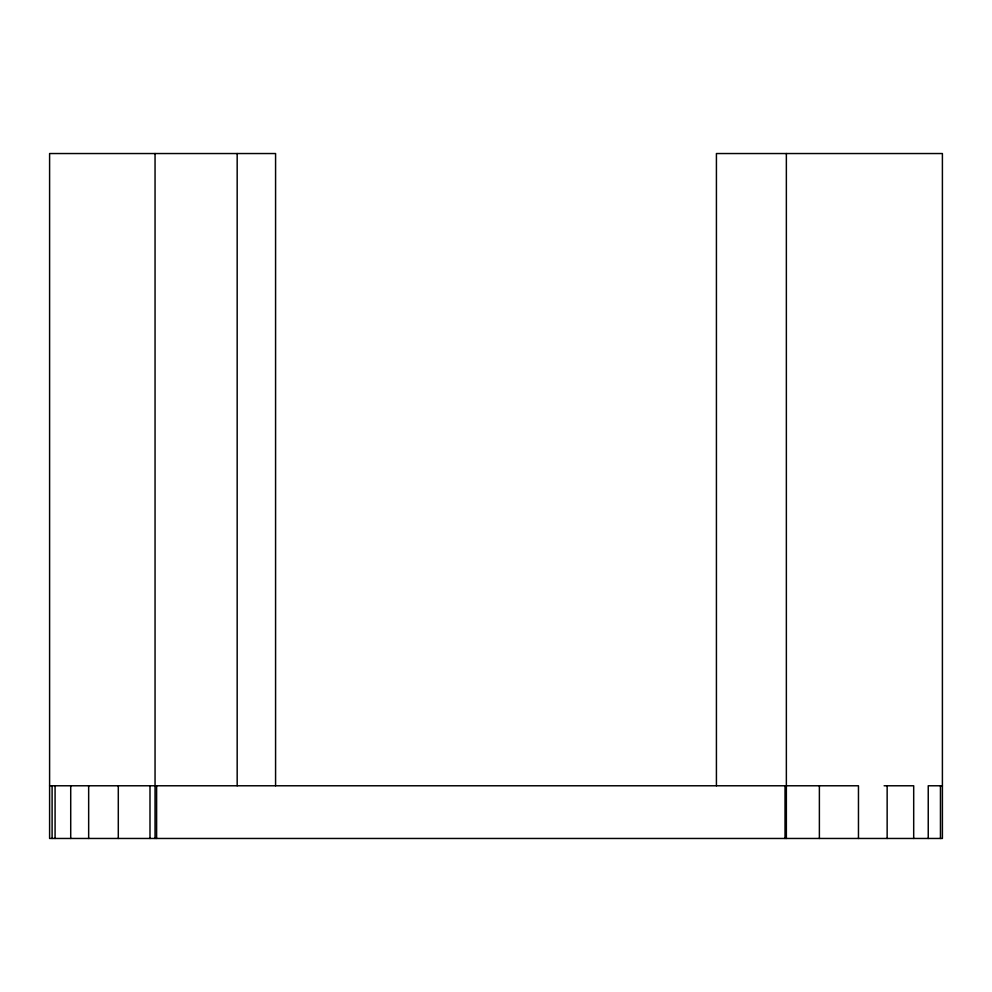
<?xml version="1.0" encoding="UTF-8"?>
<svg xmlns="http://www.w3.org/2000/svg" width="992" height="992" viewBox="0 0 992 992"><rect width="100%" height="100%" fill="white"/><g stroke="black" fill="none" stroke-linecap="round" stroke-linejoin="round"><path stroke-width="1.49" d="M49.6 785.776L858.464 785.776L858.464 838.463M884.12 785.776L913.694 785.776L913.694 838.463M942.4 785.776L928.239 785.776L928.239 838.463M940.453 785.776L940.453 838.463M887.146 785.776L887.146 838.463M819.38 785.776L819.38 838.463M786.358 153.537L786.358 838.463M785.032 785.776L785.032 838.463M716.422 785.776L716.422 153.537L942.4 153.537L942.4 838.463L49.6 838.463L49.6 153.537L275.578 153.537L275.578 785.776M237.175 153.537L237.175 785.776M156.612 785.776L156.612 838.463M155.05 153.537L155.05 838.463M149.99 785.776L149.99 838.463M118.296 785.776L118.296 838.463M88.66 785.776L88.66 838.463M70.717 785.776L70.717 838.463M55.081 785.776L55.081 838.463M52.105 785.776L52.105 838.463"/></g></svg>
